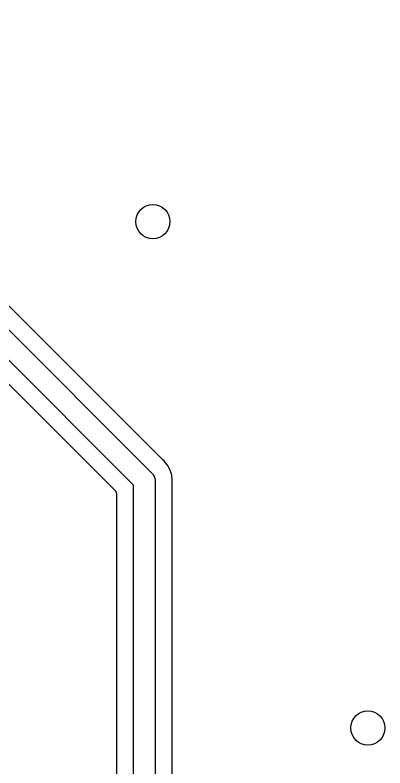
# Model space of a CAD drawing. Extents: x 113.2 to 188.8, y -123.8 to -78.2.
# Drawn here: x 154.79 to 159.11, y -98.79 to -89.98 of the extents above; entities that cross this region are included whole.
import ezdxf

# ---------------------------------------------------------------- set-up
doc = ezdxf.new("R2010")
doc.units = 0
doc.layers.add('BLACK', color=7, linetype='CONTINUOUS')

msp = doc.modelspace()

# ---------------------------------------------------------------- linework, layer by layer
at = {"layer": 'BLACK', "linetype": 'CONTINUOUS'}
for p, q in [((150.176, -89.1312), (156.384, -95.3389)), ((156.175, -95.4834), (150, -89.3079)), ((149.969, -89.5603), (155.957, -95.5479)), ((156.516, -95.1884), (151.635, -90.3073)), ((156.518, -95.19), (156.516, -95.1884)), ((156.52, -95.1919), (156.518, -95.19)), ((156.521, -95.1925), (156.52, -95.1919)), ((156.531, -95.2007), (156.521, -95.1925)), ((156.545, -95.2173), (156.531, -95.2007)), ((156.572, -95.2502), (156.545, -95.2173)), ((156.545, -95.2173), (156.545, -95.2173)), ((156.575, -95.2563), (156.572, -95.2502)), ((156.575, -95.2564), (156.575, -95.2563)), ((156.602, -95.3067), (156.575, -95.2564)), ((156.62, -95.3679), (156.602, -95.3067)), ((156.384, -95.3389), (156.389, -95.3428)), ((156.389, -95.3428), (156.393, -95.3476)), ((156.393, -95.3476), (156.393, -95.3476)), ((156.393, -95.3476), (156.402, -95.3589)), ((156.402, -95.3589), (156.404, -95.3619)), ((156.404, -95.3619), (156.416, -95.3836)), ((156.416, -95.3836), (156.423, -95.4071)), ((156.423, -95.4071), (156.425, -95.4255)), ((156.625, -95.4186), (156.62, -95.3679)), ((156.175, -100.26), (156.175, -95.4834)), ((156.425, -95.4255), (156.425, -95.4255)), ((156.425, -95.4255), (156.426, -95.4316)), ((156.426, -95.4316), (156.425, -95.4378)), ((156.425, -95.4378), (156.425, -100.214)), ((156.625, -95.4188), (156.625, -95.4186)), ((156.627, -95.4316), (156.625, -95.4188)), ((156.625, -95.4445), (156.627, -95.4316)), ((156.625, -95.4472), (156.625, -95.4445)), ((156.625, -95.4498), (156.625, -95.4472)), ((156.625, -95.4507), (156.625, -95.4498)), ((156.625, -100.105), (156.625, -95.4507)), ((155.957, -95.5479), (155.957, -95.548)), ((155.957, -95.548), (155.957, -95.548)), ((155.957, -95.548), (155.957, -95.548)), ((155.957, -95.548), (155.957, -95.5485)), ((155.957, -95.5485), (155.961, -95.553)), ((155.961, -95.553), (155.964, -95.5575)), ((155.964, -95.5575), (155.965, -95.5578)), ((155.965, -95.5578), (155.965, -95.5581)), ((155.965, -95.5581), (155.968, -95.5632)), ((155.968, -95.5632), (155.97, -95.5683)), ((155.97, -95.5683), (155.97, -95.5687)), ((155.97, -95.5687), (155.97, -95.569)), ((155.97, -95.569), (155.972, -95.5745)), ((155.972, -95.5745), (155.974, -95.5801)), ((155.974, -95.5801), (155.974, -95.5804)), ((155.974, -95.5804), (155.974, -95.5807)), ((155.974, -95.5807), (155.974, -95.5865)), ((155.974, -95.5865), (155.975, -95.5923)), ((155.975, -95.5923), (155.975, -99.382))]:
    msp.add_line(p, q, dxfattribs=at)
at = {"layer": 'BLACK'}
for centre in [(156.4, -92.4), (158.915, -98.325)]:
    msp.add_circle(centre, 0.2, dxfattribs=at)

doc.saveas('drawing.dxf')
